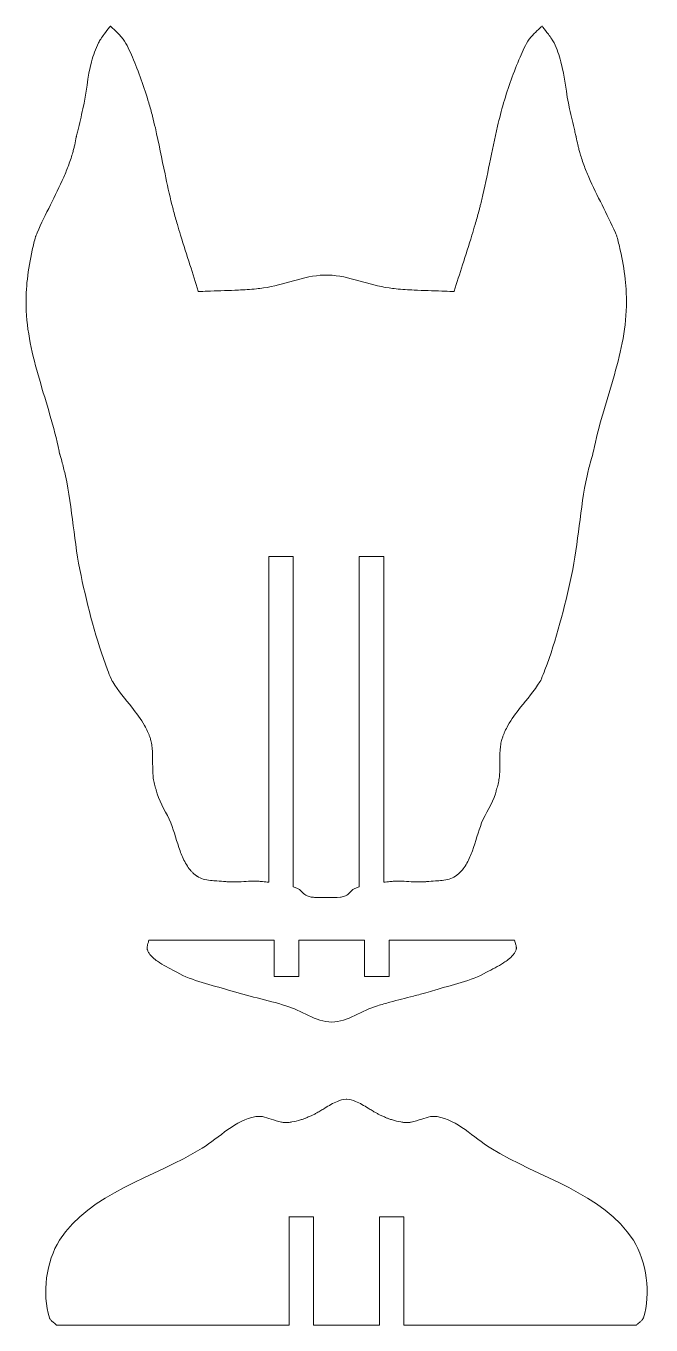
# Model space of a CAD drawing. Header units: centimetres. Extents: x 3.9 to 97.6, y -45.1 to 25.8.
# Drawn here: x 6.4 to 16.61, y -44.95 to -23.72 of the extents above; entities that cross this region are included whole.
import ezdxf

# ---------------------------------------------------------------- set-up
doc = ezdxf.new("R2010")
doc.units = ezdxf.units.CM
doc.header["$MEASUREMENT"] = 0
doc.layers.add('layer 1', color=7, linetype='Continuous')

msp = doc.modelspace()

# ---------------------------------------------------------------- linework, layer by layer
at = {"layer": 'layer 1', "lineweight": 5}
for points, knots in [([(11.07231, -37.96039), (11.07448, -37.96067), (11.07677, -37.96086), (11.07907, -37.96114), (11.07907, -37.96114), (11.09043, -37.96235), (11.10172, -37.9633), (11.11307, -37.96411), (11.11307, -37.96411), (11.13592, -37.96573), (11.15883, -37.96668), (11.18175, -37.96722), (11.18175, -37.96722), (11.21804, -37.96803), (11.25434, -37.96803), (11.29063, -37.96824), (11.29063, -37.96824), (11.29584, -37.9683), (11.30104, -37.96837), (11.30625, -37.96844), (11.30625, -37.96844), (11.31125, -37.96837), (11.31625, -37.9683), (11.32125, -37.96824), (11.32125, -37.96824), (11.39256, -37.96769), (11.46711, -37.96864), (11.5393, -37.96046), (11.5393, -37.96046), (11.54329, -37.95979), (11.54728, -37.95904), (11.55126, -37.95823), (11.55126, -37.95823), (11.56303, -37.95593), (11.57465, -37.95309), (11.58621, -37.94985), (11.58621, -37.94985), (11.5977, -37.94661), (11.60892, -37.94262), (11.62, -37.93829), (11.62, -37.93829), (11.67563, -37.91612), (11.70807, -37.85117), (11.76228, -37.82595), (11.76228, -37.82595), (11.77911, -37.81832), (11.79601, -37.81095), (11.81324, -37.80433), (11.81324, -37.80433), (11.82352, -37.8004), (11.83393, -37.79655), (11.84434, -37.79297), (11.84434, -37.79297), (11.84434, -37.79297), (11.84434, -32.39381), (11.84434, -32.39381), (11.84434, -32.39381), (11.84434, -32.39381), (12.244, -32.39381), (12.244, -32.39381), (12.244, -32.39381), (12.244, -32.39381), (12.244, -37.7166), (12.244, -37.7166), (12.244, -37.7166), (12.27807, -37.71315), (12.3122, -37.70963), (12.34627, -37.70619), (12.34627, -37.70619), (12.37087, -37.70389), (12.39561, -37.70172), (12.42035, -37.70044), (12.42035, -37.70044), (12.43583, -37.6997), (12.45137, -37.69895), (12.46698, -37.69848), (12.46698, -37.69848), (12.47043, -37.69841), (12.47395, -37.69834), (12.47746, -37.69821), (12.47746, -37.69821), (12.47787, -37.69821), (12.47827, -37.69821), (12.47868, -37.69821), (12.47868, -37.69821), (12.48517, -37.69828), (12.49165, -37.69841), (12.49814, -37.69848), (12.49814, -37.69848), (12.60244, -37.70051), (12.70639, -37.71085), (12.81075, -37.71186), (12.81075, -37.71186), (12.83664, -37.71213), (12.86246, -37.71173), (12.88821, -37.71051), (12.88821, -37.71051), (12.90747, -37.70963), (12.92667, -37.70815), (12.94587, -37.70619), (12.94587, -37.70619), (12.99412, -37.70145), (13.04266, -37.69882), (13.09105, -37.69604), (13.09105, -37.69604), (13.12674, -37.69395), (13.16243, -37.69125), (13.19791, -37.68706), (13.19791, -37.68706), (13.23772, -37.68226), (13.27747, -37.67523), (13.31593, -37.66367), (13.31593, -37.66367), (13.351, -37.65313), (13.385, -37.63866), (13.41576, -37.61872), (13.41576, -37.61872), (13.41826, -37.61703), (13.42076, -37.61534), (13.42326, -37.61365), (13.42326, -37.61365), (13.429, -37.6098), (13.43448, -37.60561), (13.43996, -37.60142), (13.43996, -37.60142), (13.4553, -37.58912), (13.47023, -37.57628), (13.48429, -37.56242), (13.48429, -37.56242), (13.49524, -37.55174), (13.50585, -37.54066), (13.516, -37.5291), (13.516, -37.5291), (13.52492, -37.51842), (13.53384, -37.50767), (13.54262, -37.49685), (13.54262, -37.49685), (13.56527, -37.46766), (13.58548, -37.4367), (13.60373, -37.40466), (13.60373, -37.40466), (13.62238, -37.37201), (13.63894, -37.33815), (13.65415, -37.30368), (13.65415, -37.30368), (13.66861, -37.27097), (13.68145, -37.23758), (13.69382, -37.20392), (13.69382, -37.20392), (13.74898, -37.05218), (13.78568, -36.89516), (13.84421, -36.74795), (13.84421, -36.74795), (13.90877, -36.58567), (14.01779, -36.43575), (14.06882, -36.2688), (14.06882, -36.2688), (14.07314, -36.2544), (14.0772, -36.23994), (14.08071, -36.22534), (14.08071, -36.22534), (14.08247, -36.21729), (14.0843, -36.20918), (14.08612, -36.20114), (14.08612, -36.20114), (14.08626, -36.2008), (14.08639, -36.2004), (14.08646, -36.20013), (14.08646, -36.20013), (14.09673, -36.17099), (14.10539, -36.14139), (14.11309, -36.11158), (14.11309, -36.11158), (14.12059, -36.08042), (14.12661, -36.04893), (14.1306, -36.01709), (14.1306, -36.01709), (14.13465, -35.98498), (14.13729, -35.95267), (14.13891, -35.92037), (14.13891, -35.92037), (14.14006, -35.87528), (14.14094, -35.8302), (14.14175, -35.78512), (14.14175, -35.78512), (14.14195, -35.70333), (14.14101, -35.62141), (14.14797, -35.53983), (14.14797, -35.53983), (14.15067, -35.50786), (14.15473, -35.47596), (14.16054, -35.44439), (14.16054, -35.44439), (14.16344, -35.42871), (14.16689, -35.41317), (14.17075, -35.39769), (14.17075, -35.39769), (14.17548, -35.37836), (14.18149, -35.3593), (14.18791, -35.34044), (14.18791, -35.34044), (14.19339, -35.32523), (14.199, -35.31016), (14.20515, -35.29515), (14.20515, -35.29515), (14.21123, -35.28028), (14.21766, -35.26548), (14.22435, -35.25088), (14.22435, -35.25088), (14.23922, -35.21857), (14.25557, -35.18708), (14.27308, -35.15618), (14.27308, -35.15618), (14.3331, -35.05047), (14.40623, -34.95294), (14.48139, -34.8577), (14.48139, -34.8577), (14.58873, -34.72178), (14.70194, -34.59011), (14.7942, -34.44304), (14.7942, -34.44304), (14.79751, -34.43769), (14.80083, -34.43236), (14.80414, -34.42702), (14.80414, -34.42702), (14.80563, -34.4237), (14.80705, -34.42039), (14.80853, -34.41701), (14.80853, -34.41701), (14.81238, -34.40823), (14.81617, -34.39944), (14.81995, -34.39058), (14.81995, -34.39058), (14.8401, -34.34327), (14.85902, -34.29542), (14.87741, -34.24743), (14.87741, -34.24743), (15.06511, -33.75313), (15.19901, -33.2218), (15.31161, -32.70521), (15.31161, -32.70521), (15.42766, -32.17259), (15.44841, -31.6053), (15.56609, -31.07309), (15.56609, -31.07309), (15.58184, -31.00327), (15.5988, -30.93372), (15.61759, -30.86464), (15.61759, -30.86464), (15.63057, -30.81692), (15.64402, -30.76927), (15.65808, -30.72182), (15.65808, -30.72182), (15.65963, -30.71662), (15.66126, -30.71134), (15.66281, -30.70614), (15.66281, -30.70614), (15.66531, -30.6937), (15.66782, -30.68127), (15.67025, -30.66883), (15.67025, -30.66883), (15.7496, -30.27795), (15.87931, -29.88802), (15.99171, -29.49599), (15.99171, -29.49599), (16.10486, -29.10153), (16.20043, -28.70485), (16.20928, -28.30308), (16.20928, -28.30308), (16.20989, -28.27023), (16.2103, -28.23738), (16.20989, -28.20454), (16.20989, -28.20454), (16.20942, -28.16324), (16.2082, -28.12201), (16.20625, -28.08085), (16.20625, -28.08085), (16.20259, -28.00622), (16.19651, -27.93174), (16.18833, -27.85746), (16.18833, -27.85746), (16.17076, -27.69936), (16.14345, -27.54242), (16.10898, -27.3871), (16.10898, -27.3871), (16.10006, -27.34755), (16.091, -27.30808), (16.08127, -27.26874), (16.08127, -27.26874), (16.07248, -27.23474), (16.06376, -27.20068), (16.05498, -27.16668), (16.05498, -27.16668), (16.05342, -27.16296), (16.05187, -27.15931), (16.05038, -27.15559), (16.05038, -27.15559), (16.04301, -27.13802), (16.03564, -27.12051), (16.02821, -27.10308), (16.02821, -27.10308), (15.89519, -26.79378), (15.72838, -26.5003), (15.59387, -26.19175), (15.59387, -26.19175), (15.56508, -26.12564), (15.53784, -26.05893), (15.5129, -25.99128), (15.5129, -25.99128), (15.49951, -25.95511), (15.48687, -25.91875), (15.47498, -25.88205), (15.47498, -25.88205), (15.46477, -25.85082), (15.45538, -25.81926), (15.44639, -25.78762), (15.44639, -25.78762), (15.44064, -25.76701), (15.43503, -25.74639), (15.42983, -25.72564), (15.42983, -25.72564), (15.42462, -25.70489), (15.41962, -25.68408), (15.41489, -25.66319), (15.41489, -25.66319), (15.40536, -25.62128), (15.39691, -25.57917), (15.38907, -25.53693), (15.38907, -25.53693), (15.38873, -25.53477), (15.38833, -25.53267), (15.38799, -25.53051), (15.38799, -25.53051), (15.38677, -25.52564), (15.38549, -25.52077), (15.38421, -25.51584), (15.38421, -25.51584), (15.37738, -25.48928), (15.37082, -25.46265), (15.3642, -25.43602), (15.3642, -25.43602), (15.335, -25.31645), (15.3083, -25.19641), (15.28099, -25.07637), (15.28099, -25.07637), (15.22334, -24.82412), (15.20691, -24.5549), (15.13871, -24.30529), (15.13871, -24.30529), (15.11032, -24.2012), (15.07639, -24.09393), (15.02645, -23.99836), (15.02645, -23.99836), (15.01489, -23.97666), (15.00252, -23.95544), (14.98907, -23.93496), (14.98907, -23.93496), (14.97156, -23.90833), (14.95298, -23.88244), (14.93378, -23.85696), (14.93378, -23.85696), (14.90397, -23.81735), (14.87308, -23.77855), (14.84395, -23.73841), (14.84395, -23.73841), (14.84003, -23.73286), (14.83604, -23.72725), (14.83206, -23.72171), (14.83206, -23.72171), (14.8278, -23.72604), (14.82361, -23.73036), (14.81935, -23.73469), (14.81935, -23.73469), (14.78805, -23.76598), (14.75527, -23.79565), (14.72344, -23.82634), (14.72344, -23.82634), (14.70296, -23.84601), (14.68295, -23.86622), (14.66396, -23.88737), (14.66396, -23.88737), (14.64936, -23.90366), (14.6357, -23.92077), (14.62286, -23.93841), (14.62286, -23.93841), (14.55987, -24.02648), (14.5162, -24.13111), (14.47308, -24.2304), (14.47308, -24.2304), (14.36852, -24.47123), (14.27747, -24.72712), (14.2036, -24.97903), (14.2036, -24.97903), (14.18528, -25.04203), (14.16771, -25.10523), (14.15128, -25.16876), (14.15128, -25.16876), (14.13479, -25.23257), (14.11897, -25.29658), (14.10397, -25.36079), (14.10397, -25.36079), (14.05645, -25.5639), (14.01529, -25.76836), (13.97372, -25.97269), (13.97372, -25.97269), (13.93418, -26.16735), (13.89416, -26.36194), (13.84773, -26.55505), (13.84773, -26.55505), (13.83969, -26.58858), (13.83137, -26.62196), (13.82292, -26.65536), (13.82292, -26.65536), (13.82002, -26.66664), (13.81711, -26.678), (13.8142, -26.68928), (13.8142, -26.68928), (13.80927, -26.70821), (13.80427, -26.72707), (13.79933, -26.74593), (13.79933, -26.74593), (13.77939, -26.81947), (13.75905, -26.89301), (13.73769, -26.96621), (13.73769, -26.96621), (13.72046, -27.02514), (13.70302, -27.08395), (13.68518, -27.14269), (13.68518, -27.14269), (13.63576, -27.30483), (13.58412, -27.46631), (13.53221, -27.62772), (13.53221, -27.62772), (13.48625, -27.7706), (13.44009, -27.91342), (13.39521, -28.05665), (13.39521, -28.05665), (13.39447, -28.05888), (13.39379, -28.06118), (13.39305, -28.06347), (13.39305, -28.06347), (13.38426, -28.06293), (13.37547, -28.06246), (13.36669, -28.06199), (13.36669, -28.06199), (13.30977, -28.05901), (13.2528, -28.05672), (13.19582, -28.05462), (13.19582, -28.05462), (13.04435, -28.04921), (12.89274, -28.04583), (12.74133, -28.03847), (12.74133, -28.03847), (12.69253, -28.03563), (12.64373, -28.03272), (12.595, -28.02981), (12.595, -28.02981), (12.54532, -28.0263), (12.49564, -28.02211), (12.4461, -28.01711), (12.4461, -28.01711), (12.40771, -28.01325), (12.36945, -28.00866), (12.33126, -28.00359), (12.33126, -28.00359), (12.00081, -27.95952), (11.67631, -27.80129), (11.34302, -27.79399), (11.34302, -27.79399), (11.32937, -27.79385), (11.31571, -27.79372), (11.30199, -27.79359), (11.30199, -27.79359), (11.29874, -27.79359), (11.27982, -27.79385), (11.26887, -27.79399), (11.26887, -27.79399), (10.93558, -27.80129), (10.61107, -27.95952), (10.28062, -28.00359), (10.28062, -28.00359), (10.24244, -28.00866), (10.20418, -28.01325), (10.16585, -28.01711), (10.16585, -28.01711), (10.11624, -28.02211), (10.06663, -28.0263), (10.01689, -28.02981), (10.01689, -28.02981), (9.96815, -28.03272), (9.91942, -28.03556), (9.87069, -28.0384), (9.87069, -28.0384), (9.71922, -28.04583), (9.56761, -28.04921), (9.41607, -28.05462), (9.41607, -28.05462), (9.35909, -28.05672), (9.30211, -28.05901), (9.2452, -28.06199), (9.2452, -28.06199), (9.23641, -28.06246), (9.22763, -28.06293), (9.21884, -28.06347), (9.21884, -28.06347), (9.21816, -28.06118), (9.21742, -28.05888), (9.21668, -28.05665), (9.21668, -28.05665), (9.1718, -27.91342), (9.12563, -27.7706), (9.07967, -27.62772), (9.07967, -27.62772), (9.02769, -27.46631), (8.97612, -27.30483), (8.92678, -27.14269), (8.92678, -27.14269), (8.90893, -27.08395), (8.89143, -27.02514), (8.87426, -26.96621), (8.87426, -26.96621), (8.8529, -26.89301), (8.83249, -26.81947), (8.81262, -26.74593), (8.81262, -26.74593), (8.80633, -26.72227), (8.80005, -26.69861), (8.79397, -26.67489), (8.79397, -26.67489), (8.79113, -26.66381), (8.78836, -26.65272), (8.78552, -26.6417), (8.78552, -26.6417), (8.74361, -26.4755), (8.70724, -26.30787), (8.67244, -26.14004), (8.67244, -26.14004), (8.62046, -25.88935), (8.57206, -25.63791), (8.51434, -25.38843), (8.51434, -25.38843), (8.49947, -25.32409), (8.48393, -25.26001), (8.46763, -25.19607), (8.46763, -25.19607), (8.44918, -25.12334), (8.42924, -25.05108), (8.40829, -24.97903), (8.40829, -24.97903), (8.33441, -24.72712), (8.24337, -24.47123), (8.13881, -24.2304), (8.13881, -24.2304), (8.09568, -24.13111), (8.05209, -24.02648), (7.98909, -23.93841), (7.98909, -23.93841), (7.97618, -23.92077), (7.96253, -23.90366), (7.94793, -23.88737), (7.94793, -23.88737), (7.92894, -23.86622), (7.90893, -23.84601), (7.88845, -23.82634), (7.88845, -23.82634), (7.85662, -23.79565), (7.82383, -23.76598), (7.79254, -23.73469), (7.79254, -23.73469), (7.78835, -23.73036), (7.78409, -23.72604), (7.77983, -23.72171), (7.77983, -23.72171), (7.77584, -23.72725), (7.77192, -23.73286), (7.76794, -23.73841), (7.76794, -23.73841), (7.7388, -23.77855), (7.70791, -23.81735), (7.67811, -23.85696), (7.67811, -23.85696), (7.65891, -23.88244), (7.64032, -23.90833), (7.62282, -23.93496), (7.62282, -23.93496), (7.60937, -23.95544), (7.597, -23.97666), (7.58544, -23.99836), (7.58544, -23.99836), (7.53549, -24.09393), (7.50156, -24.2012), (7.47317, -24.30529), (7.47317, -24.30529), (7.40504, -24.5549), (7.38862, -24.82412), (7.33089, -25.07637), (7.33089, -25.07637), (7.30358, -25.19641), (7.27689, -25.31645), (7.24769, -25.43602), (7.24769, -25.43602), (7.24113, -25.46265), (7.23451, -25.48935), (7.22768, -25.51591), (7.22768, -25.51591), (7.2264, -25.52077), (7.22518, -25.52564), (7.2239, -25.53051), (7.2239, -25.53051), (7.22356, -25.53267), (7.22315, -25.53477), (7.22281, -25.53693), (7.22281, -25.53693), (7.21504, -25.57917), (7.20653, -25.62128), (7.197, -25.66319), (7.197, -25.66319), (7.19226, -25.68408), (7.18726, -25.70489), (7.18206, -25.72564), (7.18206, -25.72564), (7.17685, -25.74639), (7.17124, -25.76701), (7.16556, -25.78762), (7.16556, -25.78762), (7.15651, -25.81926), (7.14711, -25.85082), (7.13691, -25.88205), (7.13691, -25.88205), (7.12501, -25.91875), (7.11237, -25.95511), (7.09906, -25.99128), (7.09906, -25.99128), (7.07405, -26.05893), (7.04681, -26.12564), (7.01802, -26.19175), (7.01802, -26.19175), (6.88351, -26.5003), (6.71669, -26.79378), (6.58368, -27.10308), (6.58368, -27.10308), (6.57624, -27.12051), (6.56888, -27.13802), (6.56157, -27.15559), (6.56157, -27.15559), (6.56002, -27.15931), (6.55847, -27.16296), (6.55698, -27.16668), (6.55698, -27.16668), (6.54819, -27.20068), (6.5394, -27.23474), (6.53062, -27.26874), (6.53062, -27.26874), (6.52095, -27.30808), (6.51183, -27.34755), (6.50291, -27.3871), (6.50291, -27.3871), (6.46844, -27.54242), (6.44113, -27.69936), (6.42362, -27.85746), (6.42362, -27.85746), (6.41538, -27.93174), (6.40929, -28.00622), (6.40564, -28.08085), (6.40564, -28.08085), (6.40368, -28.12201), (6.40247, -28.16324), (6.40199, -28.20454), (6.40199, -28.20454), (6.40166, -28.23738), (6.40199, -28.27023), (6.4026, -28.30308), (6.4026, -28.30308), (6.41145, -28.70485), (6.50703, -29.10153), (6.62018, -29.49599), (6.62018, -29.49599), (6.73258, -29.88802), (6.86229, -30.27795), (6.94164, -30.66883), (6.94164, -30.66883), (6.94407, -30.68127), (6.94657, -30.6937), (6.94907, -30.70614), (6.94907, -30.70614), (6.95069, -30.71134), (6.95225, -30.71662), (6.95387, -30.72182), (6.95387, -30.72182), (6.96786, -30.76927), (6.98138, -30.81692), (6.99429, -30.86464), (6.99429, -30.86464), (7.01308, -30.93372), (7.03005, -31.00327), (7.04573, -31.07309), (7.04573, -31.07309), (7.16347, -31.6053), (7.18422, -32.17259), (7.30027, -32.70521), (7.30027, -32.70521), (7.41288, -33.2218), (7.54685, -33.75313), (7.73455, -34.24743), (7.73455, -34.24743), (7.75286, -34.29542), (7.77179, -34.34327), (7.79193, -34.39058), (7.79193, -34.39058), (7.79572, -34.39944), (7.7995, -34.40823), (7.80335, -34.41701), (7.80335, -34.41701), (7.80484, -34.42039), (7.80633, -34.4237), (7.80775, -34.42702), (7.80775, -34.42702), (7.81106, -34.43236), (7.81437, -34.43769), (7.81768, -34.44304), (7.81768, -34.44304), (7.91001, -34.59011), (8.02322, -34.72178), (8.13049, -34.8577), (8.13049, -34.8577), (8.20572, -34.95294), (8.27885, -35.05047), (8.33881, -35.15618), (8.33881, -35.15618), (8.35638, -35.18708), (8.37267, -35.21857), (8.38754, -35.25088), (8.38754, -35.25088), (8.39423, -35.26548), (8.40066, -35.28028), (8.40674, -35.29515), (8.40674, -35.29515), (8.41289, -35.31016), (8.4185, -35.32523), (8.42397, -35.34044), (8.42397, -35.34044), (8.43039, -35.3593), (8.43641, -35.37836), (8.44121, -35.39769), (8.44121, -35.39769), (8.44499, -35.41317), (8.44844, -35.42871), (8.45135, -35.44439), (8.45135, -35.44439), (8.45716, -35.47596), (8.46121, -35.50786), (8.46392, -35.53983), (8.46392, -35.53983), (8.47088, -35.62141), (8.46993, -35.70333), (8.47014, -35.78512), (8.47014, -35.78512), (8.47095, -35.8302), (8.47183, -35.87528), (8.47298, -35.92037), (8.47298, -35.92037), (8.47453, -35.95267), (8.4773, -35.98498), (8.48129, -36.01709), (8.48129, -36.01709), (8.48528, -36.04893), (8.49129, -36.08042), (8.49879, -36.11158), (8.49879, -36.11158), (8.5065, -36.14146), (8.51522, -36.17106), (8.52543, -36.20019), (8.52543, -36.20019), (8.52556, -36.20047), (8.52569, -36.2008), (8.52576, -36.20114), (8.52576, -36.20114), (8.52759, -36.20918), (8.52941, -36.21729), (8.53117, -36.22534), (8.53117, -36.22534), (8.53469, -36.23994), (8.53874, -36.2544), (8.54307, -36.2688), (8.54307, -36.2688), (8.5941, -36.43575), (8.70312, -36.58567), (8.76767, -36.74795), (8.76767, -36.74795), (8.8262, -36.89516), (8.86291, -37.05218), (8.91806, -37.20392), (8.91806, -37.20392), (8.93043, -37.23758), (8.94327, -37.27097), (8.9578, -37.30368), (8.9578, -37.30368), (8.97301, -37.33815), (8.98951, -37.37201), (9.00816, -37.40466), (9.00816, -37.40466), (9.02648, -37.4367), (9.04662, -37.46766), (9.06926, -37.49685), (9.06926, -37.49685), (9.07811, -37.5076), (9.08697, -37.51835), (9.09589, -37.5291), (9.09589, -37.5291), (9.10603, -37.54059), (9.11664, -37.55167), (9.12759, -37.56242), (9.12759, -37.56242), (9.14165, -37.57628), (9.15659, -37.58912), (9.17193, -37.60142), (9.17193, -37.60142), (9.17748, -37.60568), (9.18309, -37.60993), (9.1889, -37.61386), (9.1889, -37.61386), (9.19133, -37.61548), (9.19376, -37.6171), (9.19613, -37.61872), (9.19613, -37.61872), (9.22688, -37.63866), (9.26088, -37.65313), (9.29596, -37.66367), (9.29596, -37.66367), (9.33442, -37.67523), (9.37416, -37.68226), (9.41398, -37.68706), (9.41398, -37.68706), (9.44946, -37.69125), (9.48515, -37.69395), (9.52084, -37.69604), (9.52084, -37.69604), (9.5693, -37.69882), (9.61776, -37.70145), (9.66602, -37.70619), (9.66602, -37.70619), (9.68522, -37.70815), (9.70441, -37.70963), (9.72368, -37.71051), (9.72368, -37.71051), (9.74943, -37.71173), (9.77525, -37.71213), (9.80114, -37.71186), (9.80114, -37.71186), (9.90549, -37.71085), (10.00945, -37.70051), (10.11374, -37.69848), (10.11374, -37.69848), (10.12023, -37.69841), (10.12672, -37.69828), (10.13321, -37.69821), (10.13321, -37.69821), (10.13362, -37.69821), (10.13409, -37.69821), (10.13449, -37.69821), (10.13449, -37.69821), (10.13801, -37.69834), (10.14145, -37.69841), (10.14497, -37.69848), (10.14497, -37.69848), (10.16052, -37.69895), (10.17599, -37.6997), (10.19154, -37.70044), (10.19154, -37.70044), (10.21628, -37.70172), (10.24102, -37.70389), (10.26569, -37.70619), (10.26569, -37.70619), (10.29962, -37.70963), (10.33362, -37.71315), (10.36761, -37.7166), (10.36761, -37.7166), (10.36761, -37.7166), (10.36761, -32.39381), (10.36761, -32.39381), (10.36761, -32.39381), (10.36761, -32.39381), (10.76728, -32.39381), (10.76728, -32.39381), (10.76728, -32.39381), (10.76728, -32.39381), (10.76728, -37.7929), (10.76728, -37.7929), (10.76728, -37.7929), (10.77782, -37.79655), (10.7883, -37.80034), (10.79864, -37.80433), (10.79864, -37.80433), (10.81587, -37.81095), (10.83284, -37.81832), (10.8496, -37.82595), (10.8496, -37.82595), (10.90381, -37.85117), (10.93625, -37.91612), (10.99182, -37.93829), (10.99182, -37.93829), (11.00297, -37.94262), (11.01425, -37.94661), (11.02568, -37.94985), (11.02568, -37.94985), (11.03778, -37.9533), (11.04994, -37.9562), (11.06231, -37.95857), (11.06231, -37.95857), (11.06562, -37.95924), (11.069, -37.95985), (11.07231, -37.96039)], [0, 0, 0, 0, 0.00436681, 0.00436681, 0.00436681, 0.00436681, 0.00873362, 0.00873362, 0.00873362, 0.00873362, 0.01310044, 0.01310044, 0.01310044, 0.01310044, 0.01746725, 0.01746725, 0.01746725, 0.01746725, 0.02183406, 0.02183406, 0.02183406, 0.02183406, 0.02620087, 0.02620087, 0.02620087, 0.02620087, 0.03056769, 0.03056769, 0.03056769, 0.03056769, 0.0349345, 0.0349345, 0.0349345, 0.0349345, 0.03930131, 0.03930131, 0.03930131, 0.03930131, 0.04366812, 0.04366812, 0.04366812, 0.04366812, 0.04803493, 0.04803493, 0.04803493, 0.04803493, 0.05240175, 0.05240175, 0.05240175, 0.05240175, 0.05676856, 0.05676856, 0.05676856, 0.05676856, 0.06113537, 0.06113537, 0.06113537, 0.06113537, 0.06550218, 0.06550218, 0.06550218, 0.06550218, 0.069869, 0.069869, 0.069869, 0.069869, 0.07423581, 0.07423581, 0.07423581, 0.07423581, 0.07860262, 0.07860262, 0.07860262, 0.07860262, 0.08296943, 0.08296943, 0.08296943, 0.08296943, 0.08733624, 0.08733624, 0.08733624, 0.08733624, 0.09170306, 0.09170306, 0.09170306, 0.09170306, 0.09606987, 0.09606987, 0.09606987, 0.09606987, 0.10043668, 0.10043668, 0.10043668, 0.10043668, 0.10480349, 0.10480349, 0.10480349, 0.10480349, 0.10917031, 0.10917031, 0.10917031, 0.10917031, 0.11353712, 0.11353712, 0.11353712, 0.11353712, 0.11790393, 0.11790393, 0.11790393, 0.11790393, 0.12227074, 0.12227074, 0.12227074, 0.12227074, 0.12663755, 0.12663755, 0.12663755, 0.12663755, 0.13100437, 0.13100437, 0.13100437, 0.13100437, 0.13537118, 0.13537118, 0.13537118, 0.13537118, 0.13973799, 0.13973799, 0.13973799, 0.13973799, 0.1441048, 0.1441048, 0.1441048, 0.1441048, 0.14847162, 0.14847162, 0.14847162, 0.14847162, 0.15283843, 0.15283843, 0.15283843, 0.15283843, 0.15720524, 0.15720524, 0.15720524, 0.15720524, 0.16157205, 0.16157205, 0.16157205, 0.16157205, 0.16593886, 0.16593886, 0.16593886, 0.16593886, 0.17030568, 0.17030568, 0.17030568, 0.17030568, 0.17467249, 0.17467249, 0.17467249, 0.17467249, 0.1790393, 0.1790393, 0.1790393, 0.1790393, 0.18340611, 0.18340611, 0.18340611, 0.18340611, 0.18777293, 0.18777293, 0.18777293, 0.18777293, 0.19213974, 0.19213974, 0.19213974, 0.19213974, 0.19650655, 0.19650655, 0.19650655, 0.19650655, 0.20087336, 0.20087336, 0.20087336, 0.20087336, 0.20524017, 0.20524017, 0.20524017, 0.20524017, 0.20960699, 0.20960699, 0.20960699, 0.20960699, 0.2139738, 0.2139738, 0.2139738, 0.2139738, 0.21834061, 0.21834061, 0.21834061, 0.21834061, 0.22270742, 0.22270742, 0.22270742, 0.22270742, 0.22707424, 0.22707424, 0.22707424, 0.22707424, 0.23144105, 0.23144105, 0.23144105, 0.23144105, 0.23580786, 0.23580786, 0.23580786, 0.23580786, 0.24017467, 0.24017467, 0.24017467, 0.24017467, 0.24454148, 0.24454148, 0.24454148, 0.24454148, 0.2489083, 0.2489083, 0.2489083, 0.2489083, 0.25327511, 0.25327511, 0.25327511, 0.25327511, 0.25764192, 0.25764192, 0.25764192, 0.25764192, 0.26200873, 0.26200873, 0.26200873, 0.26200873, 0.26637555, 0.26637555, 0.26637555, 0.26637555, 0.27074236, 0.27074236, 0.27074236, 0.27074236, 0.27510917, 0.27510917, 0.27510917, 0.27510917, 0.27947598, 0.27947598, 0.27947598, 0.27947598, 0.28384279, 0.28384279, 0.28384279, 0.28384279, 0.28820961, 0.28820961, 0.28820961, 0.28820961, 0.29257642, 0.29257642, 0.29257642, 0.29257642, 0.29694323, 0.29694323, 0.29694323, 0.29694323, 0.30131004, 0.30131004, 0.30131004, 0.30131004, 0.30567686, 0.30567686, 0.30567686, 0.30567686, 0.31004367, 0.31004367, 0.31004367, 0.31004367, 0.31441048, 0.31441048, 0.31441048, 0.31441048, 0.31877729, 0.31877729, 0.31877729, 0.31877729, 0.3231441, 0.3231441, 0.3231441, 0.3231441, 0.32751092, 0.32751092, 0.32751092, 0.32751092, 0.33187773, 0.33187773, 0.33187773, 0.33187773, 0.33624454, 0.33624454, 0.33624454, 0.33624454, 0.34061135, 0.34061135, 0.34061135, 0.34061135, 0.34497817, 0.34497817, 0.34497817, 0.34497817, 0.34934498, 0.34934498, 0.34934498, 0.34934498, 0.35371179, 0.35371179, 0.35371179, 0.35371179, 0.3580786, 0.3580786, 0.3580786, 0.3580786, 0.36244541, 0.36244541, 0.36244541, 0.36244541, 0.36681223, 0.36681223, 0.36681223, 0.36681223, 0.37117904, 0.37117904, 0.37117904, 0.37117904, 0.37554585, 0.37554585, 0.37554585, 0.37554585, 0.37991266, 0.37991266, 0.37991266, 0.37991266, 0.38427948, 0.38427948, 0.38427948, 0.38427948, 0.38864629, 0.38864629, 0.38864629, 0.38864629, 0.3930131, 0.3930131, 0.3930131, 0.3930131, 0.39737991, 0.39737991, 0.39737991, 0.39737991, 0.40174672, 0.40174672, 0.40174672, 0.40174672, 0.40611354, 0.40611354, 0.40611354, 0.40611354, 0.41048035, 0.41048035, 0.41048035, 0.41048035, 0.41484716, 0.41484716, 0.41484716, 0.41484716, 0.41921397, 0.41921397, 0.41921397, 0.41921397, 0.42358079, 0.42358079, 0.42358079, 0.42358079, 0.4279476, 0.4279476, 0.4279476, 0.4279476, 0.43231441, 0.43231441, 0.43231441, 0.43231441, 0.43668122, 0.43668122, 0.43668122, 0.43668122, 0.44104803, 0.44104803, 0.44104803, 0.44104803, 0.44541485, 0.44541485, 0.44541485, 0.44541485, 0.44978166, 0.44978166, 0.44978166, 0.44978166, 0.45414847, 0.45414847, 0.45414847, 0.45414847, 0.45851528, 0.45851528, 0.45851528, 0.45851528, 0.4628821, 0.4628821, 0.4628821, 0.4628821, 0.46724891, 0.46724891, 0.46724891, 0.46724891, 0.47161572, 0.47161572, 0.47161572, 0.47161572, 0.47598253, 0.47598253, 0.47598253, 0.47598253, 0.48034934, 0.48034934, 0.48034934, 0.48034934, 0.48471616, 0.48471616, 0.48471616, 0.48471616, 0.48908297, 0.48908297, 0.48908297, 0.48908297, 0.49344978, 0.49344978, 0.49344978, 0.49344978, 0.49781659, 0.49781659, 0.49781659, 0.49781659, 0.50218341, 0.50218341, 0.50218341, 0.50218341, 0.50655022, 0.50655022, 0.50655022, 0.50655022, 0.51091703, 0.51091703, 0.51091703, 0.51091703, 0.51528384, 0.51528384, 0.51528384, 0.51528384, 0.51965066, 0.51965066, 0.51965066, 0.51965066, 0.52401747, 0.52401747, 0.52401747, 0.52401747, 0.52838428, 0.52838428, 0.52838428, 0.52838428, 0.53275109, 0.53275109, 0.53275109, 0.53275109, 0.5371179, 0.5371179, 0.5371179, 0.5371179, 0.54148472, 0.54148472, 0.54148472, 0.54148472, 0.54585153, 0.54585153, 0.54585153, 0.54585153, 0.55021834, 0.55021834, 0.55021834, 0.55021834, 0.55458515, 0.55458515, 0.55458515, 0.55458515, 0.55895197, 0.55895197, 0.55895197, 0.55895197, 0.56331878, 0.56331878, 0.56331878, 0.56331878, 0.56768559, 0.56768559, 0.56768559, 0.56768559, 0.5720524, 0.5720524, 0.5720524, 0.5720524, 0.57641921, 0.57641921, 0.57641921, 0.57641921, 0.58078603, 0.58078603, 0.58078603, 0.58078603, 0.58515284, 0.58515284, 0.58515284, 0.58515284, 0.58951965, 0.58951965, 0.58951965, 0.58951965, 0.59388646, 0.59388646, 0.59388646, 0.59388646, 0.59825328, 0.59825328, 0.59825328, 0.59825328, 0.60262009, 0.60262009, 0.60262009, 0.60262009, 0.6069869, 0.6069869, 0.6069869, 0.6069869, 0.61135371, 0.61135371, 0.61135371, 0.61135371, 0.61572052, 0.61572052, 0.61572052, 0.61572052, 0.62008734, 0.62008734, 0.62008734, 0.62008734, 0.62445415, 0.62445415, 0.62445415, 0.62445415, 0.62882096, 0.62882096, 0.62882096, 0.62882096, 0.63318777, 0.63318777, 0.63318777, 0.63318777, 0.63755459, 0.63755459, 0.63755459, 0.63755459, 0.6419214, 0.6419214, 0.6419214, 0.6419214, 0.64628821, 0.64628821, 0.64628821, 0.64628821, 0.65065502, 0.65065502, 0.65065502, 0.65065502, 0.65502183, 0.65502183, 0.65502183, 0.65502183, 0.65938865, 0.65938865, 0.65938865, 0.65938865, 0.66375546, 0.66375546, 0.66375546, 0.66375546, 0.66812227, 0.66812227, 0.66812227, 0.66812227, 0.67248908, 0.67248908, 0.67248908, 0.67248908, 0.6768559, 0.6768559, 0.6768559, 0.6768559, 0.68122271, 0.68122271, 0.68122271, 0.68122271, 0.68558952, 0.68558952, 0.68558952, 0.68558952, 0.68995633, 0.68995633, 0.68995633, 0.68995633, 0.69432314, 0.69432314, 0.69432314, 0.69432314, 0.69868996, 0.69868996, 0.69868996, 0.69868996, 0.70305677, 0.70305677, 0.70305677, 0.70305677, 0.70742358, 0.70742358, 0.70742358, 0.70742358, 0.71179039, 0.71179039, 0.71179039, 0.71179039, 0.71615721, 0.71615721, 0.71615721, 0.71615721, 0.72052402, 0.72052402, 0.72052402, 0.72052402, 0.72489083, 0.72489083, 0.72489083, 0.72489083, 0.72925764, 0.72925764, 0.72925764, 0.72925764, 0.73362445, 0.73362445, 0.73362445, 0.73362445, 0.73799127, 0.73799127, 0.73799127, 0.73799127, 0.74235808, 0.74235808, 0.74235808, 0.74235808, 0.74672489, 0.74672489, 0.74672489, 0.74672489, 0.7510917, 0.7510917, 0.7510917, 0.7510917, 0.75545852, 0.75545852, 0.75545852, 0.75545852, 0.75982533, 0.75982533, 0.75982533, 0.75982533, 0.76419214, 0.76419214, 0.76419214, 0.76419214, 0.76855895, 0.76855895, 0.76855895, 0.76855895, 0.77292576, 0.77292576, 0.77292576, 0.77292576, 0.77729258, 0.77729258, 0.77729258, 0.77729258, 0.78165939, 0.78165939, 0.78165939, 0.78165939, 0.7860262, 0.7860262, 0.7860262, 0.7860262, 0.79039301, 0.79039301, 0.79039301, 0.79039301, 0.79475983, 0.79475983, 0.79475983, 0.79475983, 0.79912664, 0.79912664, 0.79912664, 0.79912664, 0.80349345, 0.80349345, 0.80349345, 0.80349345, 0.80786026, 0.80786026, 0.80786026, 0.80786026, 0.81222707, 0.81222707, 0.81222707, 0.81222707, 0.81659389, 0.81659389, 0.81659389, 0.81659389, 0.8209607, 0.8209607, 0.8209607, 0.8209607, 0.82532751, 0.82532751, 0.82532751, 0.82532751, 0.82969432, 0.82969432, 0.82969432, 0.82969432, 0.83406114, 0.83406114, 0.83406114, 0.83406114, 0.83842795, 0.83842795, 0.83842795, 0.83842795, 0.84279476, 0.84279476, 0.84279476, 0.84279476, 0.84716157, 0.84716157, 0.84716157, 0.84716157, 0.85152838, 0.85152838, 0.85152838, 0.85152838, 0.8558952, 0.8558952, 0.8558952, 0.8558952, 0.86026201, 0.86026201, 0.86026201, 0.86026201, 0.86462882, 0.86462882, 0.86462882, 0.86462882, 0.86899563, 0.86899563, 0.86899563, 0.86899563, 0.87336245, 0.87336245, 0.87336245, 0.87336245, 0.87772926, 0.87772926, 0.87772926, 0.87772926, 0.88209607, 0.88209607, 0.88209607, 0.88209607, 0.88646288, 0.88646288, 0.88646288, 0.88646288, 0.89082969, 0.89082969, 0.89082969, 0.89082969, 0.89519651, 0.89519651, 0.89519651, 0.89519651, 0.89956332, 0.89956332, 0.89956332, 0.89956332, 0.90393013, 0.90393013, 0.90393013, 0.90393013, 0.90829694, 0.90829694, 0.90829694, 0.90829694, 0.91266376, 0.91266376, 0.91266376, 0.91266376, 0.91703057, 0.91703057, 0.91703057, 0.91703057, 0.92139738, 0.92139738, 0.92139738, 0.92139738, 0.92576419, 0.92576419, 0.92576419, 0.92576419, 0.930131, 0.930131, 0.930131, 0.930131, 0.93449782, 0.93449782, 0.93449782, 0.93449782, 0.93886463, 0.93886463, 0.93886463, 0.93886463, 0.94323144, 0.94323144, 0.94323144, 0.94323144, 0.94759825, 0.94759825, 0.94759825, 0.94759825, 0.95196507, 0.95196507, 0.95196507, 0.95196507, 0.95633188, 0.95633188, 0.95633188, 0.95633188, 0.96069869, 0.96069869, 0.96069869, 0.96069869, 0.9650655, 0.9650655, 0.9650655, 0.9650655, 0.96943231, 0.96943231, 0.96943231, 0.96943231, 0.97379913, 0.97379913, 0.97379913, 0.97379913, 0.97816594, 0.97816594, 0.97816594, 0.97816594, 0.98253275, 0.98253275, 0.98253275, 0.98253275, 0.98689956, 0.98689956, 0.98689956, 0.98689956, 0.99126638, 0.99126638, 0.99126638, 0.99126638, 1, 1, 1, 1]), ([(8.42478, -38.66449), (8.42478, -38.66449), (10.45744, -38.66449), (10.45744, -38.66449), (10.45744, -38.66449), (10.45744, -38.66449), (10.45744, -39.25901), (10.45744, -39.25901), (10.45744, -39.25901), (10.45744, -39.25901), (10.85636, -39.25901), (10.85636, -39.25901), (10.85636, -39.25901), (10.85636, -39.25901), (10.85636, -38.66449), (10.85636, -38.66449), (10.85636, -38.66449), (10.85636, -38.66449), (11.93342, -38.66449), (11.93342, -38.66449), (11.93342, -38.66449), (11.93342, -38.66449), (11.93342, -39.25901), (11.93342, -39.25901), (11.93342, -39.25901), (11.93342, -39.25901), (12.33309, -39.25901), (12.33309, -39.25901), (12.33309, -39.25901), (12.33309, -39.25901), (12.33309, -38.66449), (12.33309, -38.66449), (12.33309, -38.66449), (12.33309, -38.66449), (14.38325, -38.66449), (14.38325, -38.66449), (14.38325, -38.66449), (14.38433, -38.67111), (14.38555, -38.67767), (14.3871, -38.68415), (14.3871, -38.68415), (14.38981, -38.69477), (14.39278, -38.70524), (14.3961, -38.71572), (14.3961, -38.71572), (14.39691, -38.71856), (14.39778, -38.72133), (14.39859, -38.72417), (14.39859, -38.72417), (14.404, -38.74208), (14.40928, -38.7602), (14.4109, -38.77892), (14.4109, -38.77892), (14.41096, -38.78027), (14.4111, -38.78162), (14.41117, -38.78297), (14.41117, -38.78297), (14.4113, -38.78804), (14.4113, -38.79318), (14.41103, -38.79832), (14.41103, -38.79832), (14.41069, -38.80231), (14.41009, -38.80623), (14.40921, -38.81014), (14.40921, -38.81014), (14.4084, -38.81407), (14.40711, -38.81792), (14.40576, -38.8217), (14.40576, -38.8217), (14.40008, -38.83576), (14.39373, -38.84955), (14.38602, -38.86266), (14.38602, -38.86266), (14.3771, -38.87787), (14.36703, -38.89234), (14.35588, -38.90606), (14.35588, -38.90606), (14.33296, -38.93411), (14.30613, -38.95878), (14.27754, -38.98108), (14.27754, -38.98108), (14.25496, -38.99866), (14.23124, -39.01488), (14.20704, -39.03015), (14.20704, -39.03015), (14.20556, -39.03103), (14.20414, -39.03198), (14.20265, -39.03286), (14.20265, -39.03286), (14.11356, -39.09166), (14.01137, -39.13985), (13.92485, -39.18852), (13.92485, -39.18852), (13.66753, -39.33343), (13.36115, -39.39352), (13.07888, -39.48051), (13.07888, -39.48051), (13.03083, -39.49518), (12.9827, -39.50944), (12.93431, -39.52289), (12.93431, -39.52289), (12.90511, -39.53093), (12.87591, -39.53898), (12.84664, -39.54675), (12.84664, -39.54675), (12.80751, -39.55723), (12.76831, -39.5675), (12.72903, -39.57757), (12.72903, -39.57757), (12.60129, -39.61042), (12.47334, -39.64219), (12.346, -39.67659), (12.346, -39.67659), (12.27807, -39.69498), (12.21041, -39.71451), (12.14309, -39.73506), (12.14309, -39.73506), (11.89314, -39.81225), (11.65508, -39.99481), (11.39526, -40.00427), (11.39526, -40.00427), (11.13551, -39.99481), (10.89739, -39.81225), (10.64744, -39.73506), (10.64744, -39.73506), (10.34166, -39.64063), (10.01749, -39.5748), (9.71165, -39.48051), (9.71165, -39.48051), (9.42938, -39.39352), (9.123, -39.33343), (8.86568, -39.18852), (8.86568, -39.18852), (8.77943, -39.13999), (8.67764, -39.092), (8.58896, -39.03354), (8.58896, -39.03354), (8.58714, -39.03239), (8.58531, -39.0313), (8.58349, -39.03015), (8.58349, -39.03015), (8.55929, -39.01488), (8.53556, -38.99866), (8.51299, -38.98108), (8.51299, -38.98108), (8.4844, -38.95878), (8.45757, -38.93411), (8.43465, -38.90606), (8.43465, -38.90606), (8.4235, -38.89234), (8.41343, -38.87787), (8.4045, -38.86266), (8.4045, -38.86266), (8.3968, -38.84955), (8.39051, -38.83576), (8.38484, -38.8217), (8.38484, -38.8217), (8.38288, -38.81643), (8.38125, -38.81095), (8.38038, -38.80541), (8.38038, -38.80541), (8.37929, -38.79866), (8.37896, -38.7919), (8.37923, -38.78507), (8.37923, -38.78507), (8.37929, -38.78392), (8.37943, -38.7825), (8.3795, -38.78115), (8.3795, -38.78115), (8.38004, -38.77209), (8.38173, -38.7631), (8.38369, -38.75425), (8.38369, -38.75425), (8.38653, -38.74283), (8.38977, -38.73154), (8.39308, -38.72032), (8.39308, -38.72032), (8.39572, -38.7116), (8.39836, -38.70288), (8.40085, -38.69409), (8.40085, -38.69409), (8.40356, -38.68436), (8.40572, -38.67449), (8.40728, -38.66449), (8.40728, -38.66449), (8.40728, -38.66449), (8.42478, -38.66449), (8.42478, -38.66449)], [0, 0, 0, 0, 0.02083333, 0.02083333, 0.02083333, 0.02083333, 0.04166667, 0.04166667, 0.04166667, 0.04166667, 0.0625, 0.0625, 0.0625, 0.0625, 0.08333333, 0.08333333, 0.08333333, 0.08333333, 0.10416667, 0.10416667, 0.10416667, 0.10416667, 0.125, 0.125, 0.125, 0.125, 0.14583333, 0.14583333, 0.14583333, 0.14583333, 0.16666667, 0.16666667, 0.16666667, 0.16666667, 0.1875, 0.1875, 0.1875, 0.1875, 0.20833333, 0.20833333, 0.20833333, 0.20833333, 0.22916667, 0.22916667, 0.22916667, 0.22916667, 0.25, 0.25, 0.25, 0.25, 0.27083333, 0.27083333, 0.27083333, 0.27083333, 0.29166667, 0.29166667, 0.29166667, 0.29166667, 0.3125, 0.3125, 0.3125, 0.3125, 0.33333333, 0.33333333, 0.33333333, 0.33333333, 0.35416667, 0.35416667, 0.35416667, 0.35416667, 0.375, 0.375, 0.375, 0.375, 0.39583333, 0.39583333, 0.39583333, 0.39583333, 0.41666667, 0.41666667, 0.41666667, 0.41666667, 0.4375, 0.4375, 0.4375, 0.4375, 0.45833333, 0.45833333, 0.45833333, 0.45833333, 0.47916667, 0.47916667, 0.47916667, 0.47916667, 0.5, 0.5, 0.5, 0.5, 0.52083333, 0.52083333, 0.52083333, 0.52083333, 0.54166667, 0.54166667, 0.54166667, 0.54166667, 0.5625, 0.5625, 0.5625, 0.5625, 0.58333333, 0.58333333, 0.58333333, 0.58333333, 0.60416667, 0.60416667, 0.60416667, 0.60416667, 0.625, 0.625, 0.625, 0.625, 0.64583333, 0.64583333, 0.64583333, 0.64583333, 0.66666667, 0.66666667, 0.66666667, 0.66666667, 0.6875, 0.6875, 0.6875, 0.6875, 0.70833333, 0.70833333, 0.70833333, 0.70833333, 0.72916667, 0.72916667, 0.72916667, 0.72916667, 0.75, 0.75, 0.75, 0.75, 0.77083333, 0.77083333, 0.77083333, 0.77083333, 0.79166667, 0.79166667, 0.79166667, 0.79166667, 0.8125, 0.8125, 0.8125, 0.8125, 0.83333333, 0.83333333, 0.83333333, 0.83333333, 0.85416667, 0.85416667, 0.85416667, 0.85416667, 0.875, 0.875, 0.875, 0.875, 0.89583333, 0.89583333, 0.89583333, 0.89583333, 0.91666667, 0.91666667, 0.91666667, 0.91666667, 0.9375, 0.9375, 0.9375, 0.9375, 0.95833333, 0.95833333, 0.95833333, 0.95833333, 1, 1, 1, 1]), ([(11.09753, -43.18571), (11.09753, -43.18571), (11.09753, -44.9532), (11.09753, -44.9532), (11.09753, -44.9532), (11.09753, -44.9532), (12.17459, -44.9532), (12.17459, -44.9532), (12.17459, -44.9532), (12.17459, -44.9532), (12.17459, -43.9386), (12.17459, -43.9386), (12.17459, -43.9386), (12.17459, -43.9386), (12.17438, -43.93894), (12.17438, -43.93894), (12.17438, -43.93894), (12.17438, -43.93894), (12.17438, -43.18571), (12.17438, -43.18571), (12.17438, -43.18571), (12.17438, -43.18571), (12.57411, -43.18571), (12.57411, -43.18571), (12.57411, -43.18571), (12.57411, -43.18571), (12.57411, -44.9532), (12.57411, -44.9532), (12.57411, -44.9532), (12.57411, -44.9532), (16.37468, -44.9532), (16.37468, -44.9532), (16.37468, -44.9532), (16.37948, -44.9482), (16.38435, -44.94341), (16.38948, -44.93881), (16.38948, -44.93881), (16.40003, -44.92935), (16.41111, -44.92049), (16.42213, -44.91157), (16.42213, -44.91157), (16.42895, -44.90589), (16.43585, -44.90022), (16.44247, -44.89433), (16.44247, -44.89433), (16.45403, -44.88406), (16.46498, -44.87304), (16.47363, -44.86027), (16.47363, -44.86027), (16.47694, -44.8554), (16.47985, -44.85033), (16.48235, -44.84513), (16.48235, -44.84513), (16.48418, -44.84134), (16.48566, -44.83742), (16.48702, -44.83344), (16.48702, -44.83344), (16.61077, -44.44634), (16.54007, -43.91129), (16.3223, -43.5682), (16.3223, -43.5682), (15.83199, -42.79584), (14.7723, -42.54413), (13.99393, -42.06336), (13.99393, -42.06336), (13.70843, -41.88702), (13.44874, -41.60381), (13.11802, -41.54683), (13.11802, -41.54683), (13.11025, -41.54561), (13.10254, -41.54453), (13.0947, -41.54386), (13.0947, -41.54386), (13.08693, -41.54311), (13.07909, -41.54284), (13.07131, -41.54271), (13.07131, -41.54271), (13.05036, -41.54264), (13.02954, -41.54446), (13.00886, -41.54785), (13.00886, -41.54785), (12.96074, -41.55575), (12.91416, -41.57103), (12.86813, -41.58671), (12.86813, -41.58671), (12.81129, -41.60604), (12.75458, -41.62699), (12.6953, -41.63774), (12.6953, -41.63774), (12.68726, -41.63916), (12.67922, -41.64044), (12.67111, -41.64146), (12.67111, -41.64146), (12.663, -41.64234), (12.65482, -41.64308), (12.64671, -41.64369), (12.64671, -41.64369), (12.63664, -41.6443), (12.6265, -41.64436), (12.61643, -41.64416), (12.61643, -41.64416), (12.60568, -41.64376), (12.59486, -41.64321), (12.58419, -41.64234), (12.58419, -41.64234), (12.56472, -41.64065), (12.54539, -41.63822), (12.52612, -41.63504), (12.52612, -41.63504), (12.47854, -41.62719), (12.4317, -41.61503), (12.3856, -41.60083), (12.3856, -41.60083), (12.36736, -41.59509), (12.34911, -41.58921), (12.33099, -41.58292), (12.33099, -41.58292), (12.32268, -41.58002), (12.31436, -41.57711), (12.30612, -41.57414), (12.30612, -41.57414), (12.30362, -41.57326), (12.30112, -41.57231), (12.29862, -41.57137), (12.29862, -41.57137), (12.29801, -41.5711), (12.29747, -41.57082), (12.29686, -41.57049), (12.29686, -41.57049), (12.2899, -41.56711), (12.2828, -41.56373), (12.27584, -41.56028), (12.27584, -41.56028), (12.25509, -41.55007), (12.23406, -41.54068), (12.21277, -41.53183), (12.21277, -41.53183), (12.19682, -41.5252), (12.18101, -41.51824), (12.16546, -41.51067), (12.16546, -41.51067), (12.14971, -41.5029), (12.13417, -41.49478), (12.11876, -41.48627), (12.11876, -41.48627), (12.09679, -41.4741), (12.07509, -41.46146), (12.0536, -41.44835), (12.0536, -41.44835), (12.03224, -41.43517), (12.01081, -41.42206), (11.98946, -41.40888), (11.98946, -41.40888), (11.92328, -41.36798), (11.85643, -41.32689), (11.78405, -41.29783), (11.78405, -41.29783), (11.73863, -41.27951), (11.69091, -41.2666), (11.64197, -41.26315), (11.64197, -41.26315), (11.63981, -41.26302), (11.63764, -41.26295), (11.63555, -41.26281), (11.63555, -41.26281), (11.63366, -41.26295), (11.63183, -41.26302), (11.63001, -41.26315), (11.63001, -41.26315), (11.58107, -41.2666), (11.53335, -41.27951), (11.48786, -41.29783), (11.48786, -41.29783), (11.41554, -41.32689), (11.34869, -41.36798), (11.28252, -41.40888), (11.28252, -41.40888), (11.26116, -41.42206), (11.23974, -41.43517), (11.21831, -41.44835), (11.21831, -41.44835), (11.19689, -41.46146), (11.17512, -41.4741), (11.15315, -41.48627), (11.15315, -41.48627), (11.13781, -41.49478), (11.12226, -41.5029), (11.10645, -41.51067), (11.10645, -41.51067), (11.09097, -41.51824), (11.07515, -41.5252), (11.0592, -41.53183), (11.0592, -41.53183), (11.03791, -41.54068), (11.01689, -41.55007), (10.99614, -41.56028), (10.99614, -41.56028), (10.98911, -41.56373), (10.98208, -41.56711), (10.97512, -41.57049), (10.97512, -41.57049), (10.97451, -41.57082), (10.97384, -41.5711), (10.9733, -41.57144), (10.9733, -41.57144), (10.97086, -41.57231), (10.96836, -41.57326), (10.96586, -41.57414), (10.96586, -41.57414), (10.95754, -41.57711), (10.9493, -41.58002), (10.94099, -41.58292), (10.94099, -41.58292), (10.92287, -41.58921), (10.90462, -41.59509), (10.8863, -41.60083), (10.8863, -41.60083), (10.84021, -41.61503), (10.79344, -41.62719), (10.74578, -41.63504), (10.74578, -41.63504), (10.72659, -41.63822), (10.70726, -41.64065), (10.68779, -41.64234), (10.68779, -41.64234), (10.67704, -41.64321), (10.6663, -41.64376), (10.65555, -41.64416), (10.65555, -41.64416), (10.64541, -41.64436), (10.63534, -41.6443), (10.62527, -41.64369), (10.62527, -41.64369), (10.61716, -41.64308), (10.60898, -41.64234), (10.60087, -41.64146), (10.60087, -41.64146), (10.59276, -41.64044), (10.58471, -41.63916), (10.57667, -41.63774), (10.57667, -41.63774), (10.51739, -41.62699), (10.46068, -41.60604), (10.40384, -41.58671), (10.40384, -41.58671), (10.35781, -41.57103), (10.31124, -41.55575), (10.26312, -41.54785), (10.26312, -41.54785), (10.24244, -41.54446), (10.22162, -41.54264), (10.20066, -41.54271), (10.20066, -41.54271), (10.18498, -41.54277), (10.16944, -41.5444), (10.15396, -41.54683), (10.15396, -41.54683), (9.82324, -41.60381), (9.56349, -41.88702), (9.27798, -42.06336), (9.27798, -42.06336), (8.49967, -42.54413), (7.43998, -42.79584), (6.94968, -43.5682), (6.94968, -43.5682), (6.7319, -43.91129), (6.6612, -44.44634), (6.78496, -44.83344), (6.78496, -44.83344), (6.78631, -44.83742), (6.78774, -44.84134), (6.78956, -44.84513), (6.78956, -44.84513), (6.79213, -44.85033), (6.79503, -44.8554), (6.79828, -44.86027), (6.79828, -44.86027), (6.807, -44.87304), (6.81795, -44.88406), (6.82944, -44.89433), (6.82944, -44.89433), (6.83606, -44.90022), (6.84296, -44.90589), (6.84978, -44.91157), (6.84978, -44.91157), (6.8608, -44.92049), (6.87188, -44.92935), (6.8825, -44.93881), (6.8825, -44.93881), (6.88763, -44.94341), (6.8925, -44.9482), (6.8973, -44.9532), (6.8973, -44.9532), (6.8973, -44.9532), (10.69786, -44.9532), (10.69786, -44.9532), (10.69786, -44.9532), (10.69786, -44.9532), (10.69786, -43.18604), (10.69786, -43.18604), (10.69786, -43.18604), (10.69786, -43.18604), (10.69766, -43.18571), (10.69766, -43.18571), (10.69766, -43.18571), (10.69766, -43.18571), (11.09753, -43.18571), (11.09753, -43.18571)], [0, 0, 0, 0, 0.01282051, 0.01282051, 0.01282051, 0.01282051, 0.02564103, 0.02564103, 0.02564103, 0.02564103, 0.03846154, 0.03846154, 0.03846154, 0.03846154, 0.05128205, 0.05128205, 0.05128205, 0.05128205, 0.06410256, 0.06410256, 0.06410256, 0.06410256, 0.07692308, 0.07692308, 0.07692308, 0.07692308, 0.08974359, 0.08974359, 0.08974359, 0.08974359, 0.1025641, 0.1025641, 0.1025641, 0.1025641, 0.11538462, 0.11538462, 0.11538462, 0.11538462, 0.12820513, 0.12820513, 0.12820513, 0.12820513, 0.14102564, 0.14102564, 0.14102564, 0.14102564, 0.15384615, 0.15384615, 0.15384615, 0.15384615, 0.16666667, 0.16666667, 0.16666667, 0.16666667, 0.17948718, 0.17948718, 0.17948718, 0.17948718, 0.19230769, 0.19230769, 0.19230769, 0.19230769, 0.20512821, 0.20512821, 0.20512821, 0.20512821, 0.21794872, 0.21794872, 0.21794872, 0.21794872, 0.23076923, 0.23076923, 0.23076923, 0.23076923, 0.24358974, 0.24358974, 0.24358974, 0.24358974, 0.25641026, 0.25641026, 0.25641026, 0.25641026, 0.26923077, 0.26923077, 0.26923077, 0.26923077, 0.28205128, 0.28205128, 0.28205128, 0.28205128, 0.29487179, 0.29487179, 0.29487179, 0.29487179, 0.30769231, 0.30769231, 0.30769231, 0.30769231, 0.32051282, 0.32051282, 0.32051282, 0.32051282, 0.33333333, 0.33333333, 0.33333333, 0.33333333, 0.34615385, 0.34615385, 0.34615385, 0.34615385, 0.35897436, 0.35897436, 0.35897436, 0.35897436, 0.37179487, 0.37179487, 0.37179487, 0.37179487, 0.38461538, 0.38461538, 0.38461538, 0.38461538, 0.3974359, 0.3974359, 0.3974359, 0.3974359, 0.41025641, 0.41025641, 0.41025641, 0.41025641, 0.42307692, 0.42307692, 0.42307692, 0.42307692, 0.43589744, 0.43589744, 0.43589744, 0.43589744, 0.44871795, 0.44871795, 0.44871795, 0.44871795, 0.46153846, 0.46153846, 0.46153846, 0.46153846, 0.47435897, 0.47435897, 0.47435897, 0.47435897, 0.48717949, 0.48717949, 0.48717949, 0.48717949, 0.5, 0.5, 0.5, 0.5, 0.51282051, 0.51282051, 0.51282051, 0.51282051, 0.52564103, 0.52564103, 0.52564103, 0.52564103, 0.53846154, 0.53846154, 0.53846154, 0.53846154, 0.55128205, 0.55128205, 0.55128205, 0.55128205, 0.56410256, 0.56410256, 0.56410256, 0.56410256, 0.57692308, 0.57692308, 0.57692308, 0.57692308, 0.58974359, 0.58974359, 0.58974359, 0.58974359, 0.6025641, 0.6025641, 0.6025641, 0.6025641, 0.61538462, 0.61538462, 0.61538462, 0.61538462, 0.62820513, 0.62820513, 0.62820513, 0.62820513, 0.64102564, 0.64102564, 0.64102564, 0.64102564, 0.65384615, 0.65384615, 0.65384615, 0.65384615, 0.66666667, 0.66666667, 0.66666667, 0.66666667, 0.67948718, 0.67948718, 0.67948718, 0.67948718, 0.69230769, 0.69230769, 0.69230769, 0.69230769, 0.70512821, 0.70512821, 0.70512821, 0.70512821, 0.71794872, 0.71794872, 0.71794872, 0.71794872, 0.73076923, 0.73076923, 0.73076923, 0.73076923, 0.74358974, 0.74358974, 0.74358974, 0.74358974, 0.75641026, 0.75641026, 0.75641026, 0.75641026, 0.76923077, 0.76923077, 0.76923077, 0.76923077, 0.78205128, 0.78205128, 0.78205128, 0.78205128, 0.79487179, 0.79487179, 0.79487179, 0.79487179, 0.80769231, 0.80769231, 0.80769231, 0.80769231, 0.82051282, 0.82051282, 0.82051282, 0.82051282, 0.83333333, 0.83333333, 0.83333333, 0.83333333, 0.84615385, 0.84615385, 0.84615385, 0.84615385, 0.85897436, 0.85897436, 0.85897436, 0.85897436, 0.87179487, 0.87179487, 0.87179487, 0.87179487, 0.88461538, 0.88461538, 0.88461538, 0.88461538, 0.8974359, 0.8974359, 0.8974359, 0.8974359, 0.91025641, 0.91025641, 0.91025641, 0.91025641, 0.92307692, 0.92307692, 0.92307692, 0.92307692, 0.93589744, 0.93589744, 0.93589744, 0.93589744, 0.94871795, 0.94871795, 0.94871795, 0.94871795, 0.96153846, 0.96153846, 0.96153846, 0.96153846, 0.97435897, 0.97435897, 0.97435897, 0.97435897, 1, 1, 1, 1])]:
    msp.add_open_spline(points, degree=3, knots=knots, dxfattribs=at)

doc.saveas('drawing.dxf')
